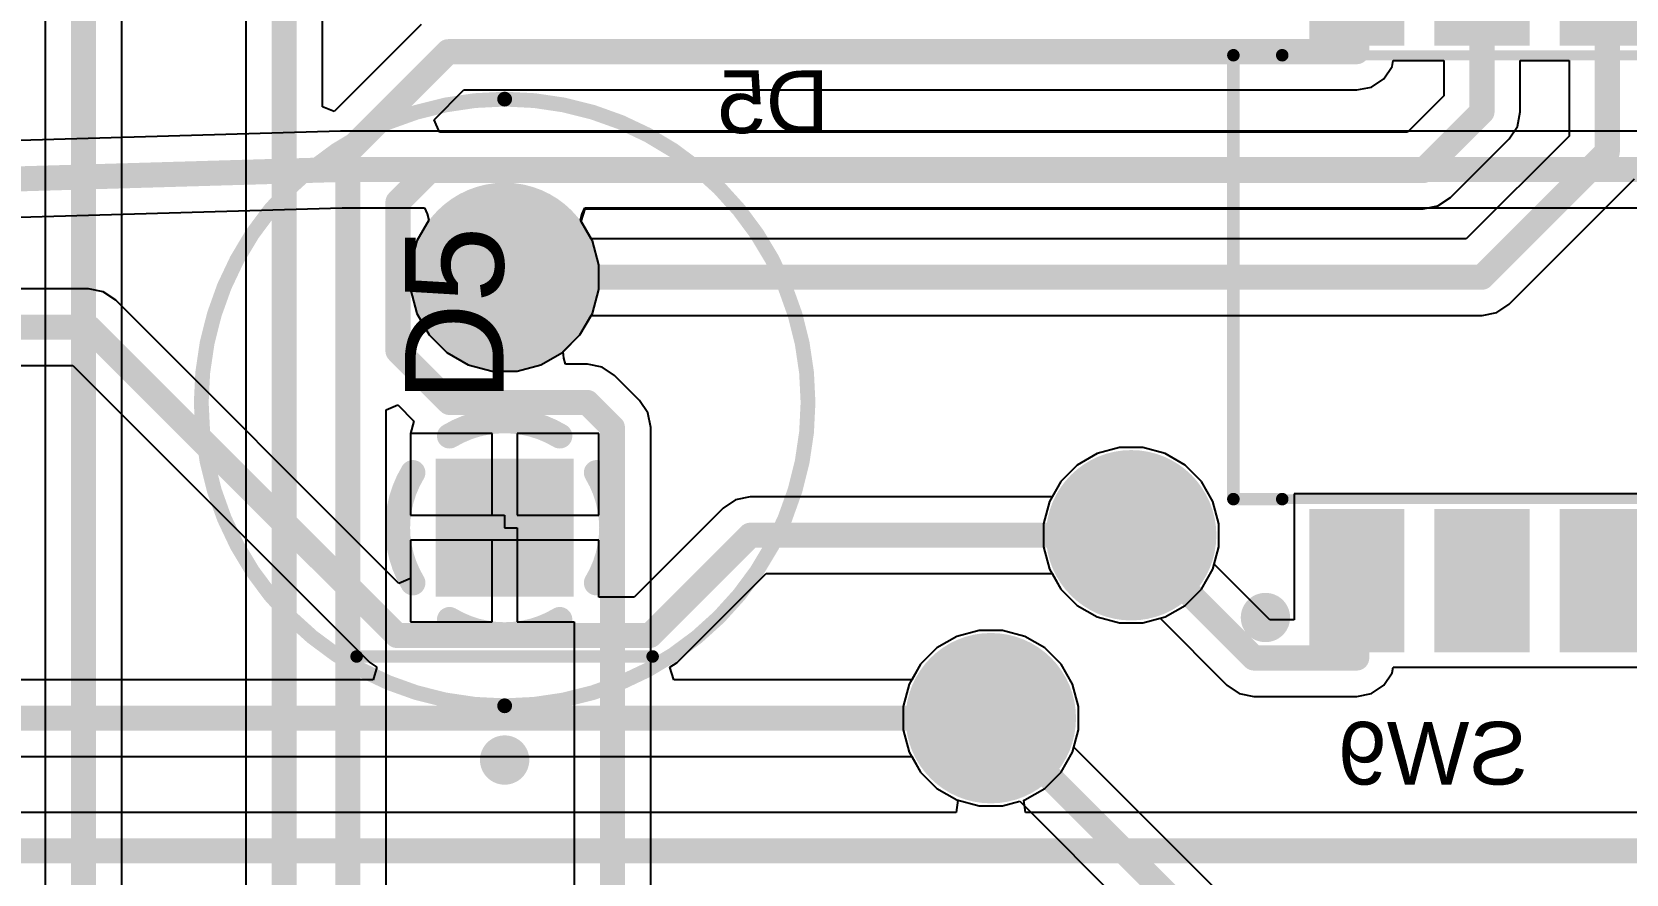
# Model space of a CAD drawing. Header units: inches. Extents: x -8.09 to -2.28, y -0.1 to 6.11.
# Drawn here: x -4.499 to -3.862, y 2.397 to 2.733 of the extents above; entities that cross this region are included whole.
import ezdxf

# ---------------------------------------------------------------- set-up
doc = ezdxf.new("R2010")
doc.units = ezdxf.units.IN
doc.header["$MEASUREMENT"] = 0
for name, color, linetype in [('BottomLayer', 5, 'Continuous'), ('BottomSolder', 6, 'Continuous'), ('InternalPlane1', 76, 'Continuous'), ('InternalPlane2', 16, 'Continuous'), ('Mechanical3', 76, 'Continuous'), ('Mechanical5', 56, 'Continuous'), ('MultiLayer', 9, 'Continuous'), ('PadHoleLayer', 156, 'Continuous'), ('TopLayer', 1, 'Continuous'), ('TopOverlay', 2, 'Continuous'), ('TopPaste', 8, 'Continuous'), ('TopSolder', 216, 'Continuous'), ('ViaHoleLayer', 16, 'Continuous')]:
    doc.layers.add(name, color=color, linetype=linetype)
doc.styles.add('Arial', font='', dxfattribs={"height": 0.2})
doc.styles.get('Arial').set_extended_font_data('Arial')

# ---------------------------------------------------------------- blocks, each defined once
blk = doc.blocks.new('IKH0803000_MFG_26')
at = {"layer": 'TopLayer'}
for points in [[(-0.18996, 0.14567), (-0.16004, 0.14567), (-0.16004, 0.09646), (-0.18996, 0.09646)], [(-0.13996, 0.14567), (-0.11004, 0.14567), (-0.11004, 0.09646), (-0.13996, 0.09646)], [(-0.08996, 0.14567), (-0.06004, 0.14567), (-0.06004, 0.09646), (-0.08996, 0.09646)], [(-0.03996, 0.14567), (-0.01004, 0.14567), (-0.01004, 0.09646), (-0.03996, 0.09646)], [(0.01004, 0.14567), (0.03996, 0.14567), (0.03996, 0.09646), (0.01004, 0.09646)], [(0.06004, 0.14567), (0.08996, 0.14567), (0.08996, 0.09646), (0.06004, 0.09646)], [(0.11004, 0.14567), (0.13996, 0.14567), (0.13996, 0.09646), (0.11004, 0.09646)], [(0.16004, 0.14567), (0.18996, 0.14567), (0.18996, 0.09646), (0.16004, 0.09646)], [(-0.18996, -0.09646), (-0.16004, -0.09646), (-0.16004, -0.14567), (-0.18996, -0.14567)], [(-0.13996, -0.09646), (-0.11004, -0.09646), (-0.11004, -0.14567), (-0.13996, -0.14567)], [(-0.08996, -0.09646), (-0.06004, -0.09646), (-0.06004, -0.14567), (-0.08996, -0.14567)], [(-0.03996, -0.09646), (-0.01004, -0.09646), (-0.01004, -0.14567), (-0.03996, -0.14567)], [(0.01004, -0.09646), (0.03996, -0.09646), (0.03996, -0.14567), (0.01004, -0.14567)], [(0.06004, -0.09646), (0.08996, -0.09646), (0.08996, -0.14567), (0.06004, -0.14567)], [(0.11004, -0.09646), (0.13996, -0.09646), (0.13996, -0.14567), (0.11004, -0.14567)], [(0.16004, -0.09646), (0.18996, -0.09646), (0.18996, -0.14567), (0.16004, -0.14567)]]:
    blk.add_hatch(color=1, dxfattribs=at).paths.add_polyline_path(points)
at = {"layer": 'TopPaste'}
for points in [[(-0.18996, 0.14567), (-0.16004, 0.14567), (-0.16004, 0.09646), (-0.18996, 0.09646)], [(-0.13996, 0.14567), (-0.11004, 0.14567), (-0.11004, 0.09646), (-0.13996, 0.09646)], [(-0.08996, 0.14567), (-0.06004, 0.14567), (-0.06004, 0.09646), (-0.08996, 0.09646)], [(-0.03996, 0.14567), (-0.01004, 0.14567), (-0.01004, 0.09646), (-0.03996, 0.09646)], [(0.01004, 0.14567), (0.03996, 0.14567), (0.03996, 0.09646), (0.01004, 0.09646)], [(0.06004, 0.14567), (0.08996, 0.14567), (0.08996, 0.09646), (0.06004, 0.09646)], [(0.11004, 0.14567), (0.13996, 0.14567), (0.13996, 0.09646), (0.11004, 0.09646)], [(0.16004, 0.14567), (0.18996, 0.14567), (0.18996, 0.09646), (0.16004, 0.09646)], [(-0.18996, -0.09646), (-0.16004, -0.09646), (-0.16004, -0.14567), (-0.18996, -0.14567)], [(-0.13996, -0.09646), (-0.11004, -0.09646), (-0.11004, -0.14567), (-0.13996, -0.14567)], [(-0.08996, -0.09646), (-0.06004, -0.09646), (-0.06004, -0.14567), (-0.08996, -0.14567)], [(-0.03996, -0.09646), (-0.01004, -0.09646), (-0.01004, -0.14567), (-0.03996, -0.14567)], [(0.01004, -0.09646), (0.03996, -0.09646), (0.03996, -0.14567), (0.01004, -0.14567)], [(0.06004, -0.09646), (0.08996, -0.09646), (0.08996, -0.14567), (0.06004, -0.14567)], [(0.11004, -0.09646), (0.13996, -0.09646), (0.13996, -0.14567), (0.11004, -0.14567)], [(0.16004, -0.09646), (0.18996, -0.09646), (0.18996, -0.14567), (0.16004, -0.14567)]]:
    blk.add_hatch(color=8, dxfattribs=at).paths.add_polyline_path(points)
at = {"layer": 'TopSolder'}
for points in [[(-0.19396, 0.14967), (-0.15604, 0.14967), (-0.15604, 0.09246), (-0.19396, 0.09246)], [(-0.14396, 0.14967), (-0.10604, 0.14967), (-0.10604, 0.09246), (-0.14396, 0.09246)], [(-0.09396, 0.14967), (-0.05604, 0.14967), (-0.05604, 0.09246), (-0.09396, 0.09246)], [(-0.04396, 0.14967), (-0.00604, 0.14967), (-0.00604, 0.09246), (-0.04396, 0.09246)], [(0.00604, 0.14967), (0.04396, 0.14967), (0.04396, 0.09246), (0.00604, 0.09246)], [(0.05604, 0.14967), (0.09396, 0.14967), (0.09396, 0.09246), (0.05604, 0.09246)], [(0.10604, 0.14967), (0.14396, 0.14967), (0.14396, 0.09246), (0.10604, 0.09246)], [(0.15604, 0.14967), (0.19396, 0.14967), (0.19396, 0.09246), (0.15604, 0.09246)], [(-0.19396, -0.09246), (-0.15604, -0.09246), (-0.15604, -0.14967), (-0.19396, -0.14967)], [(-0.14396, -0.09246), (-0.10604, -0.09246), (-0.10604, -0.14967), (-0.14396, -0.14967)], [(-0.09396, -0.09246), (-0.05604, -0.09246), (-0.05604, -0.14967), (-0.09396, -0.14967)], [(-0.04396, -0.09246), (-0.00604, -0.09246), (-0.00604, -0.14967), (-0.04396, -0.14967)], [(0.00604, -0.09246), (0.04396, -0.09246), (0.04396, -0.14967), (0.00604, -0.14967)], [(0.05604, -0.09246), (0.09396, -0.09246), (0.09396, -0.14967), (0.05604, -0.14967)], [(0.10604, -0.09246), (0.14396, -0.09246), (0.14396, -0.14967), (0.10604, -0.14967)], [(0.15604, -0.09246), (0.19396, -0.09246), (0.19396, -0.14967), (0.15604, -0.14967)]]:
    blk.add_hatch(color=216, dxfattribs=at).paths.add_polyline_path(points)
at = {"layer": 'Mechanical5'}
for points in [[(-0.22421, -0.08858, 0.00394, 0.00394, 0), (-0.22421, 0.08858, 0.00394, 0.00394, 0)], [(-0.22421, 0.08858, 0.00394, 0.00394, 0), (0.22421, 0.08858, 0.00394, 0.00394, 0)], [(0.22421, -0.08858, 0.00394, 0.00394, 0), (0.22421, 0.08858, 0.00394, 0.00394, 0)], [(-0.22421, -0.08858, 0.00394, 0.00394, 0), (0.22421, -0.08858, 0.00394, 0.00394, 0)]]:
    blk.add_lwpolyline(points, format="xyseb", dxfattribs=at)
for points in [[(-0.2252, 0.08858, 0.00197, 0.00197, 1), (-0.22323, 0.08858, 0.00197, 0.00197, 1)], [(-0.2252, 0.08858, 0.00197, 0.00197, 1), (-0.22323, 0.08858, 0.00197, 0.00197, 1)], [(0.22323, 0.08858, 0.00197, 0.00197, 1), (0.2252, 0.08858, 0.00197, 0.00197, 1)], [(0.22323, 0.08858, 0.00197, 0.00197, 1), (0.2252, 0.08858, 0.00197, 0.00197, 1)], [(-0.2252, -0.08858, 0.00197, 0.00197, 1), (-0.22323, -0.08858, 0.00197, 0.00197, 1)], [(-0.2252, -0.08858, 0.00197, 0.00197, 1), (-0.22323, -0.08858, 0.00197, 0.00197, 1)], [(0.22323, -0.08858, 0.00197, 0.00197, 1), (0.2252, -0.08858, 0.00197, 0.00197, 1)], [(0.22323, -0.08858, 0.00197, 0.00197, 1), (0.2252, -0.08858, 0.00197, 0.00197, 1)]]:
    blk.add_lwpolyline(points, format="xyseb", close=True, dxfattribs=at)
at = {"layer": 'TopOverlay'}
for points in [[(-0.22421, -0.08858, 0.005, 0.005, 0), (-0.22421, 0.08858, 0.005, 0.005, 0)], [(-0.22421, 0.08858, 0.005, 0.005, 0), (-0.20472, 0.08858, 0.005, 0.005, 0)], [(0.20472, 0.08858, 0.005, 0.005, 0), (0.22421, 0.08858, 0.005, 0.005, 0)], [(0.22421, -0.08858, 0.005, 0.005, 0), (0.22421, 0.08858, 0.005, 0.005, 0)], [(-0.22421, -0.08858, 0.005, 0.005, 0), (-0.20472, -0.08858, 0.005, 0.005, 0)], [(0.20472, -0.08858, 0.005, 0.005, 0), (0.22421, -0.08858, 0.005, 0.005, 0)]]:
    blk.add_lwpolyline(points, format="xyseb", dxfattribs=at)
for points in [[(-0.22546, 0.08858, 0.0025, 0.0025, 1), (-0.22296, 0.08858, 0.0025, 0.0025, 1)], [(-0.22546, 0.08858, 0.0025, 0.0025, 1), (-0.22296, 0.08858, 0.0025, 0.0025, 1)], [(-0.20597, 0.08858, 0.0025, 0.0025, 1), (-0.20347, 0.08858, 0.0025, 0.0025, 1)], [(0.20347, 0.08858, 0.0025, 0.0025, 1), (0.20597, 0.08858, 0.0025, 0.0025, 1)], [(0.22296, 0.08858, 0.0025, 0.0025, 1), (0.22546, 0.08858, 0.0025, 0.0025, 1)], [(0.22296, 0.08858, 0.0025, 0.0025, 1), (0.22546, 0.08858, 0.0025, 0.0025, 1)], [(-0.22546, -0.08858, 0.0025, 0.0025, 1), (-0.22296, -0.08858, 0.0025, 0.0025, 1)], [(-0.22546, -0.08858, 0.0025, 0.0025, 1), (-0.22296, -0.08858, 0.0025, 0.0025, 1)], [(-0.20597, -0.08858, 0.0025, 0.0025, 1), (-0.20347, -0.08858, 0.0025, 0.0025, 1)], [(0.20347, -0.08858, 0.0025, 0.0025, 1), (0.20597, -0.08858, 0.0025, 0.0025, 1)], [(0.22296, -0.08858, 0.0025, 0.0025, 1), (0.22546, -0.08858, 0.0025, 0.0025, 1)], [(0.22296, -0.08858, 0.0025, 0.0025, 1), (0.22546, -0.08858, 0.0025, 0.0025, 1)], [(-0.2065, -0.13583, 0.00984, 0.00984, 1), (-0.21634, -0.13583, 0.00984, 0.00984, 1)], [(-0.2188, -0.13583, 0.00492, 0.00492, 1), (-0.21388, -0.13583, 0.00492, 0.00492, 1)], [(-0.20896, -0.13583, 0.00492, 0.00492, 1), (-0.20404, -0.13583, 0.00492, 0.00492, 1)]]:
    blk.add_lwpolyline(points, format="xyseb", close=True, dxfattribs=at)
at = {"layer": 'Mechanical3', "style": 'Arial'}
blk.add_text('SW9', height=0.03937, dxfattribs=at).set_placement((0, -0.00697))
blk = doc.blocks.new('FP_XLUR12D_MFG_129')
at = {"layer": 'BottomLayer'}
blk.add_hatch(color=5, dxfattribs=at).paths.add_polyline_path([(-0.07756, 0.02756), (-0.02244, 0.02756), (-0.02244, -0.02756), (-0.07756, -0.02756)])
h = blk.add_hatch(color=5, dxfattribs=at)
edge = h.paths.add_edge_path()
edge.add_arc((0.05, 0), 0.02756, 0, 360)
at = {"layer": 'BottomSolder'}
blk.add_hatch(color=6, dxfattribs=at).paths.add_polyline_path([(-0.07756, 0.02756), (-0.02244, 0.02756), (-0.02244, -0.02756), (-0.07756, -0.02756)])
h = blk.add_hatch(color=6, dxfattribs=at)
edge = h.paths.add_edge_path()
edge.add_arc((0.05, 0), 0.02756, 0, 360)
at = {"layer": 'InternalPlane1'}
h = blk.add_hatch(color=76, dxfattribs=at)
edge = h.paths.add_edge_path()
edge.add_arc((0.05, 0), 0.03772, 0, 360)
at = {"layer": 'InternalPlane2'}
h = blk.add_hatch(color=16, dxfattribs=at)
edge = h.paths.add_edge_path()
edge.add_arc((0.05, 0), 0.03772, 0, 360)
at = {"layer": 'MultiLayer'}
blk.add_hatch(color=9, dxfattribs=at).paths.add_polyline_path([(-0.07756, 0.02756), (-0.02244, 0.02756), (-0.02244, -0.02756), (-0.07756, -0.02756)])
h = blk.add_hatch(color=9, dxfattribs=at)
edge = h.paths.add_edge_path()
edge.add_arc((0.05, 0), 0.02756, 0, 360)
at = {"layer": 'PadHoleLayer'}
h = blk.add_hatch(color=156, dxfattribs=at)
edge = h.paths.add_edge_path()
edge.add_arc((-0.05, 0), 0.01772, 0, 360)
h = blk.add_hatch(color=156, dxfattribs=at)
edge = h.paths.add_edge_path()
edge.add_arc((0.05, 0), 0.01772, 0, 360)
at = {"layer": 'TopLayer'}
blk.add_hatch(color=1, dxfattribs=at).paths.add_polyline_path([(-0.07756, 0.02756), (-0.02244, 0.02756), (-0.02244, -0.02756), (-0.07756, -0.02756)])
h = blk.add_hatch(color=1, dxfattribs=at)
edge = h.paths.add_edge_path()
edge.add_arc((0.05, 0), 0.02756, 0, 360)
at = {"layer": 'TopSolder'}
blk.add_hatch(color=216, dxfattribs=at).paths.add_polyline_path([(-0.07756, 0.02756), (-0.02244, 0.02756), (-0.02244, -0.02756), (-0.07756, -0.02756)])
h = blk.add_hatch(color=216, dxfattribs=at)
edge = h.paths.add_edge_path()
edge.add_arc((0.05, 0), 0.02756, 0, 360)
at = {"layer": 'InternalPlane1'}
for points in [[(-0.072, 0.03662, 0.01, 0.01, -0.277325), (-0.028, 0.03662, 0.01, 0.01, 0)], [(-0.08662, -0.022, 0.01, 0.01, -0.277325), (-0.08662, 0.022, 0.01, 0.01, 0)], [(-0.01338, 0.022, 0.01, 0.01, -0.277325), (-0.01338, -0.022, 0.01, 0.01, 0)], [(-0.028, -0.03662, 0.01, 0.01, -0.277325), (-0.072, -0.03662, 0.01, 0.01, 0)]]:
    blk.add_lwpolyline(points, format="xyseb", dxfattribs=at)
for points in [[(-0.0745, 0.03662, 0.005, 0.005, 1), (-0.0695, 0.03662, 0.005, 0.005, 1)], [(-0.0305, 0.03662, 0.005, 0.005, 1), (-0.0255, 0.03662, 0.005, 0.005, 1)], [(-0.08912, 0.022, 0.005, 0.005, 1), (-0.08412, 0.022, 0.005, 0.005, 1)], [(-0.01588, 0.022, 0.005, 0.005, 1), (-0.01088, 0.022, 0.005, 0.005, 1)], [(-0.08912, -0.022, 0.005, 0.005, 1), (-0.08412, -0.022, 0.005, 0.005, 1)], [(-0.01588, -0.022, 0.005, 0.005, 1), (-0.01088, -0.022, 0.005, 0.005, 1)], [(-0.0745, -0.03662, 0.005, 0.005, 1), (-0.0695, -0.03662, 0.005, 0.005, 1)], [(-0.0305, -0.03662, 0.005, 0.005, 1), (-0.0255, -0.03662, 0.005, 0.005, 1)]]:
    blk.add_lwpolyline(points, format="xyseb", close=True, dxfattribs=at)
at = {"layer": 'InternalPlane2'}
for points in [[(-0.072, 0.03662, 0.01, 0.01, -0.277325), (-0.028, 0.03662, 0.01, 0.01, 0)], [(-0.08662, -0.022, 0.01, 0.01, -0.277325), (-0.08662, 0.022, 0.01, 0.01, 0)], [(-0.01338, 0.022, 0.01, 0.01, -0.277325), (-0.01338, -0.022, 0.01, 0.01, 0)], [(-0.028, -0.03662, 0.01, 0.01, -0.277325), (-0.072, -0.03662, 0.01, 0.01, 0)]]:
    blk.add_lwpolyline(points, format="xyseb", dxfattribs=at)
for points in [[(-0.0745, 0.03662, 0.005, 0.005, 1), (-0.0695, 0.03662, 0.005, 0.005, 1)], [(-0.0305, 0.03662, 0.005, 0.005, 1), (-0.0255, 0.03662, 0.005, 0.005, 1)], [(-0.08912, 0.022, 0.005, 0.005, 1), (-0.08412, 0.022, 0.005, 0.005, 1)], [(-0.01588, 0.022, 0.005, 0.005, 1), (-0.01088, 0.022, 0.005, 0.005, 1)], [(-0.08912, -0.022, 0.005, 0.005, 1), (-0.08412, -0.022, 0.005, 0.005, 1)], [(-0.01588, -0.022, 0.005, 0.005, 1), (-0.01088, -0.022, 0.005, 0.005, 1)], [(-0.0745, -0.03662, 0.005, 0.005, 1), (-0.0695, -0.03662, 0.005, 0.005, 1)], [(-0.0305, -0.03662, 0.005, 0.005, 1), (-0.0255, -0.03662, 0.005, 0.005, 1)]]:
    blk.add_lwpolyline(points, format="xyseb", close=True, dxfattribs=at)
at = {"layer": 'Mechanical5'}
for points in [[(0.12106, 0, 0.00591, 0.00591, 1), (-0.12106, 0, 0.00591, 0.00591, 1)], [(-0.12254, 0, 0.00295, 0.00295, 1), (-0.11959, 0, 0.00295, 0.00295, 1)], [(0.11959, 0, 0.00295, 0.00295, 1), (0.12254, 0, 0.00295, 0.00295, 1)]]:
    blk.add_lwpolyline(points, format="xyseb", close=True, dxfattribs=at)
at = {"layer": 'TopOverlay'}
for points in [[(0.12106, 0, 0.00591, 0.00591, 1), (-0.12106, 0, 0.00591, 0.00591, 1)], [(-0.10263, 0.05906, 0.0025, 0.0025, 1), (-0.10013, 0.05906, 0.0025, 0.0025, 1)], [(-0.1378, 0, 0.00984, 0.00984, 1), (-0.14764, 0, 0.00984, 0.00984, 1)], [(-0.1501, 0, 0.00492, 0.00492, 1), (-0.14518, 0, 0.00492, 0.00492, 1)], [(-0.14026, 0, 0.00492, 0.00492, 1), (-0.13533, 0, 0.00492, 0.00492, 1)], [(-0.12254, 0, 0.00295, 0.00295, 1), (-0.11959, 0, 0.00295, 0.00295, 1)], [(0.11959, 0, 0.00295, 0.00295, 1), (0.12254, 0, 0.00295, 0.00295, 1)], [(-0.10263, -0.05906, 0.0025, 0.0025, 1), (-0.10013, -0.05906, 0.0025, 0.0025, 1)]]:
    blk.add_lwpolyline(points, format="xyseb", close=True, dxfattribs=at)
blk.add_lwpolyline([(-0.10138, 0.05906, 0.005, 0.005, 0), (-0.10138, -0.05906, 0.005, 0.005, 0)], format="xyseb", dxfattribs=at)
at = {"layer": 'Mechanical5', "style": 'Arial'}
blk.add_text('D5', height=0.03937, dxfattribs=at).set_placement((0, 0.00044))

msp = doc.modelspace()

# ---------------------------------------------------------------- hatches: boundary and pattern name
at = {"layer": 'BottomLayer'}
h = msp.add_hatch(color=5, dxfattribs=at)
edge = h.paths.add_edge_path()
edge.add_arc((-4.06, 2.532), 0.025, 0, 360)
h = msp.add_hatch(color=5, dxfattribs=at)
edge = h.paths.add_edge_path()
edge.add_arc((-4.116, 2.459), 0.025, 0, 360)
at = {"layer": 'BottomSolder'}
h = msp.add_hatch(color=6, dxfattribs=at)
edge = h.paths.add_edge_path()
edge.add_arc((-4.06, 2.532), 0.029, 0, 360)
h = msp.add_hatch(color=6, dxfattribs=at)
edge = h.paths.add_edge_path()
edge.add_arc((-4.116, 2.459), 0.029, 0, 360)
at = {"layer": 'InternalPlane1'}
h = msp.add_hatch(color=76, dxfattribs=at)
edge = h.paths.add_edge_path()
edge.add_arc((-4.06, 2.532), 0.034, 0, 360)
h = msp.add_hatch(color=76, dxfattribs=at)
edge = h.paths.add_edge_path()
edge.add_arc((-4.116, 2.459), 0.034, 0, 360)
at = {"layer": 'InternalPlane2'}
h = msp.add_hatch(color=16, dxfattribs=at)
edge = h.paths.add_edge_path()
edge.add_arc((-4.06, 2.532), 0.034, 0, 360)
h = msp.add_hatch(color=16, dxfattribs=at)
edge = h.paths.add_edge_path()
edge.add_arc((-4.116, 2.459), 0.034, 0, 360)
at = {"layer": 'TopLayer'}
h = msp.add_hatch(color=1, dxfattribs=at)
edge = h.paths.add_edge_path()
edge.add_arc((-4.06, 2.532), 0.025, 0, 360)
h = msp.add_hatch(color=1, dxfattribs=at)
edge = h.paths.add_edge_path()
edge.add_arc((-4.116, 2.459), 0.025, 0, 360)
at = {"layer": 'TopSolder'}
h = msp.add_hatch(color=216, dxfattribs=at)
edge = h.paths.add_edge_path()
edge.add_arc((-4.06, 2.532), 0.029, 0, 360)
h = msp.add_hatch(color=216, dxfattribs=at)
edge = h.paths.add_edge_path()
edge.add_arc((-4.116, 2.459), 0.029, 0, 360)
at = {"layer": 'ViaHoleLayer'}
h = msp.add_hatch(color=16, dxfattribs=at)
edge = h.paths.add_edge_path()
edge.add_arc((-4.06, 2.532), 0.014, 0, 360)
h = msp.add_hatch(color=16, dxfattribs=at)
edge = h.paths.add_edge_path()
edge.add_arc((-4.116, 2.459), 0.014, 0, 360)

# ---------------------------------------------------------------- linework, layer by layer
at = {"layer": 'BottomLayer'}
for p, q in [((-4.37545, 2.69329), (-4.65966, 2.68498)), ((-4.37522, 2.69325), (-4.37545, 2.69329)), ((-4.375, 2.69329), (-4.37522, 2.69325)), ((-3.38514, 2.69329), (-4.375, 2.69329)), ((-4.75736, 2.65152), (-4.37478, 2.66271)), ((-4.37478, 2.66271), (-4.34194, 2.66271)), ((-4.34194, 2.66271), (-4.34096, 2.66032)), ((-4.34096, 2.66032), (-4.34026, 2.65771)), ((-4.27974, 2.65771), (-4.27904, 2.66032)), ((-4.27904, 2.66032), (-4.27806, 2.66271)), ((-4.27806, 2.66271), (-3.31233, 2.66271)), ((-4.34026, 2.65771), (-4.345, 2.6495)), ((-4.275, 2.6495), (-4.27974, 2.65771)), ((-4.345, 2.6495), (-4.34756, 2.63994)), ((-4.27244, 2.63994), (-4.275, 2.6495)), ((-4.34756, 2.63994), (-4.34756, 2.63006)), ((-4.27244, 2.63006), (-4.27244, 2.63994)), ((-4.476, 2.63029), (-4.75358, 2.63029)), ((-4.47015, 2.62913), (-4.476, 2.63029)), ((-4.46519, 2.62581), (-4.47015, 2.62913)), ((-4.34756, 2.63006), (-4.345, 2.6205)), ((-4.275, 2.6205), (-4.27244, 2.63006)), ((-4.35218, 2.51281), (-4.46519, 2.62581)), ((-4.345, 2.6205), (-4.34005, 2.61194)), ((-4.27995, 2.61194), (-4.275, 2.6205)), ((-4.34005, 2.61194), (-4.33306, 2.60495)), ((-4.28694, 2.60495), (-4.27995, 2.61194)), ((-4.33306, 2.60495), (-4.3245, 2.6)), ((-4.2955, 2.6), (-4.28694, 2.60495)), ((-4.846, 2.59971), (-4.48233, 2.59971)), ((-4.48233, 2.59971), (-4.36381, 2.48119)), ((-4.3245, 2.6), (-4.31494, 2.59744)), ((-4.31494, 2.59744), (-4.30506, 2.59744)), ((-4.30506, 2.59744), (-4.2955, 2.6)), ((-4.315, 2.57256), (-4.34756, 2.57256)), ((-4.34756, 2.57256), (-4.34756, 2.54)), ((-4.315, 2.54), (-4.315, 2.57256)), ((-4.27244, 2.57256), (-4.305, 2.57256)), ((-4.305, 2.57256), (-4.305, 2.54)), ((-4.27244, 2.54), (-4.27244, 2.57256)), ((-4.07351, 2.56461), (-4.08149, 2.56001)), ((-4.06461, 2.567), (-4.07351, 2.56461)), ((-4.05539, 2.567), (-4.06461, 2.567)), ((-4.04649, 2.56461), (-4.05539, 2.567)), ((-4.03851, 2.56001), (-4.04649, 2.56461)), ((-4.08149, 2.56001), (-4.08801, 2.55349)), ((-4.03199, 2.55349), (-4.03851, 2.56001)), ((-4.08801, 2.55349), (-4.09158, 2.54729)), ((-4.02739, 2.54551), (-4.03199, 2.55349)), ((-4.21785, 2.54613), (-4.22281, 2.54281)), ((-4.212, 2.54729), (-4.21785, 2.54613)), ((-4.09158, 2.54729), (-4.212, 2.54729)), ((-4.025, 2.53661), (-4.02739, 2.54551)), ((-4.34756, 2.54), (-4.315, 2.54)), ((-4.305, 2.54), (-4.27244, 2.54)), ((-4.22281, 2.54281), (-4.25833, 2.50729)), ((-4.025, 2.52739), (-4.025, 2.53661)), ((-4.31, 2.53), (-4.34756, 2.53)), ((-4.34756, 2.53), (-4.34756, 2.51472)), ((-4.27244, 2.53), (-4.31, 2.53)), ((-4.27244, 2.50729), (-4.27244, 2.53)), ((-4.02739, 2.51849), (-4.025, 2.52739)), ((-4.34756, 2.51472), (-4.35218, 2.51281)), ((-4.24119, 2.48119), (-4.20566, 2.51671)), ((-4.20566, 2.51671), (-4.09158, 2.51671)), ((-4.09158, 2.51671), (-4.08801, 2.51051)), ((-4.03199, 2.51051), (-4.02739, 2.51849)), ((-4.25833, 2.50729), (-4.27244, 2.50729)), ((-4.08801, 2.51051), (-4.08149, 2.50399)), ((-4.03851, 2.50399), (-4.03199, 2.51051)), ((-4.08149, 2.50399), (-4.07351, 2.49939)), ((-4.04649, 2.49939), (-4.03851, 2.50399)), ((-4.12061, 2.494), (-4.12951, 2.49161)), ((-4.11139, 2.494), (-4.12061, 2.494)), ((-4.10249, 2.49161), (-4.11139, 2.494)), ((-4.07351, 2.49939), (-4.06461, 2.497)), ((-4.06461, 2.497), (-4.05539, 2.497)), ((-4.05539, 2.497), (-4.04649, 2.49939)), ((-4.12951, 2.49161), (-4.13749, 2.48701)), ((-4.09451, 2.48701), (-4.10249, 2.49161)), ((-4.36381, 2.48119), (-4.36098, 2.47929)), ((-4.24402, 2.47929), (-4.24119, 2.48119)), ((-4.13749, 2.48701), (-4.14401, 2.48049)), ((-4.08799, 2.48049), (-4.09451, 2.48701)), ((-4.36098, 2.47929), (-4.3625, 2.47429)), ((-4.2425, 2.47429), (-4.24402, 2.47929)), ((-4.14401, 2.48049), (-4.14758, 2.47429)), ((-4.08339, 2.47251), (-4.08799, 2.48049)), ((-4.3625, 2.47429), (-4.56467, 2.47429)), ((-4.14758, 2.47429), (-4.2425, 2.47429)), ((-4.081, 2.46361), (-4.08339, 2.47251)), ((-4.081, 2.45439), (-4.081, 2.46361)), ((-4.08339, 2.44549), (-4.081, 2.45439)), ((-4.571, 2.44371), (-4.14758, 2.44371)), ((-4.14758, 2.44371), (-4.14401, 2.43751)), ((-4.08799, 2.43751), (-4.08339, 2.44549)), ((-4.14401, 2.43751), (-4.13749, 2.43099)), ((-4.09451, 2.43099), (-4.08799, 2.43751)), ((-4.13749, 2.43099), (-4.12951, 2.42639)), ((-4.10249, 2.42639), (-4.09451, 2.43099)), ((-4.12917, 2.42629), (-4.12983, 2.42129)), ((-4.12951, 2.42639), (-4.12917, 2.42629)), ((-4.10283, 2.42629), (-4.10249, 2.42639)), ((-4.10217, 2.42129), (-4.10283, 2.42629)), ((-4.12983, 2.42129), (-4.75994, 2.42129)), ((-3.69033, 2.42129), (-4.10217, 2.42129))]:
    msp.add_line(p, q, dxfattribs=at)
for points in [[(-4.79, 2.66587, 0.01, 0.01, 0), (-4.375, 2.678, 0.01, 0.01, 0)], [(-4.375, 2.678, 0.01, 0.01, 0), (-3.306, 2.678, 0.01, 0.01, 0)], [(-4.846, 2.615, 0.01, 0.01, 0), (-4.476, 2.615, 0.01, 0.01, 0)], [(-4.476, 2.615, 0.01, 0.01, 0), (-4.353, 2.492, 0.01, 0.01, 0)], [(-4.252, 2.492, 0.01, 0.01, 0), (-4.212, 2.532, 0.01, 0.01, 0)], [(-4.212, 2.532, 0.01, 0.01, 0), (-4.06, 2.532, 0.01, 0.01, 0)], [(-4.353, 2.492, 0.01, 0.01, 0), (-4.252, 2.492, 0.01, 0.01, 0)], [(-4.571, 2.459, 0.01, 0.01, 0), (-4.116, 2.459, 0.01, 0.01, 0)], [(-4.828, 2.406, 0.01, 0.01, 0), (-3.684, 2.406, 0.01, 0.01, 0)]]:
    msp.add_lwpolyline(points, format="xyseb", dxfattribs=at)
for points in [[(-4.3775, 2.678, 0.005, 0.005, 1), (-4.3725, 2.678, 0.005, 0.005, 1)], [(-4.3775, 2.678, 0.005, 0.005, 1), (-4.3725, 2.678, 0.005, 0.005, 1)], [(-4.4785, 2.615, 0.005, 0.005, 1), (-4.4735, 2.615, 0.005, 0.005, 1)], [(-4.4785, 2.615, 0.005, 0.005, 1), (-4.4735, 2.615, 0.005, 0.005, 1)], [(-4.2145, 2.532, 0.005, 0.005, 1), (-4.2095, 2.532, 0.005, 0.005, 1)], [(-4.2145, 2.532, 0.005, 0.005, 1), (-4.2095, 2.532, 0.005, 0.005, 1)], [(-4.0625, 2.532, 0.005, 0.005, 1), (-4.0575, 2.532, 0.005, 0.005, 1)], [(-4.3555, 2.492, 0.005, 0.005, 1), (-4.3505, 2.492, 0.005, 0.005, 1)], [(-4.3555, 2.492, 0.005, 0.005, 1), (-4.3505, 2.492, 0.005, 0.005, 1)], [(-4.2545, 2.492, 0.005, 0.005, 1), (-4.2495, 2.492, 0.005, 0.005, 1)], [(-4.2545, 2.492, 0.005, 0.005, 1), (-4.2495, 2.492, 0.005, 0.005, 1)], [(-4.1185, 2.459, 0.005, 0.005, 1), (-4.1135, 2.459, 0.005, 0.005, 1)]]:
    msp.add_lwpolyline(points, format="xyseb", close=True, dxfattribs=at)
at = {"layer": 'TopLayer'}
for p, q in [((-4.38271, 2.70302), (-4.38271, 2.988)), ((-4.46271, 1.69118), (-4.46271, 2.98)), ((-4.41329, 2.98167), (-4.41329, 2.005)), ((-4.49329, 2.97367), (-4.49329, 2.03989)), ((-4.34337, 2.73581), (-4.37809, 2.7011)), ((-3.95919, 2.71419), (-3.95587, 2.71915)), ((-3.95587, 2.71915), (-3.95541, 2.72146)), ((-3.95541, 2.72146), (-3.94504, 2.72146)), ((-3.94504, 2.72146), (-3.94504, 2.72146)), ((-3.94504, 2.72146), (-3.94496, 2.72146)), ((-3.94496, 2.72146), (-3.94496, 2.72146)), ((-3.94496, 2.72146), (-3.93529, 2.72146)), ((-3.93529, 2.72146), (-3.93529, 2.70733)), ((-3.90471, 2.701), (-3.90471, 2.72146)), ((-3.90471, 2.72146), (-3.89504, 2.72146)), ((-3.89504, 2.72146), (-3.89504, 2.72146)), ((-3.89504, 2.72146), (-3.89496, 2.72146)), ((-3.89496, 2.72146), (-3.89496, 2.72146)), ((-3.89496, 2.72146), (-3.88529, 2.72146)), ((-3.88529, 2.72146), (-3.88529, 2.69133)), ((-3.97, 2.70971), (-3.96415, 2.71087)), ((-3.96415, 2.71087), (-3.95919, 2.71419)), ((-4.33808, 2.69785), (-4.32622, 2.70971)), ((-4.32622, 2.70971), (-3.97, 2.70971)), ((-3.93529, 2.70733), (-3.94977, 2.69285)), ((-4.37809, 2.7011), (-4.38271, 2.70302)), ((-4.33601, 2.69285), (-4.33808, 2.69785)), ((-3.90587, 2.69515), (-3.90471, 2.701)), ((-3.94977, 2.69285), (-4.33601, 2.69285)), ((-3.88529, 2.69133), (-3.92633, 2.65029)), ((-3.90919, 2.69019), (-3.90587, 2.69515)), ((-3.93263, 2.66675), (-3.90919, 2.69019)), ((-3.90919, 2.62419), (-3.85919, 2.67419)), ((-3.93759, 2.66343), (-3.93263, 2.66675)), ((-4.27949, 2.65727), (-4.27784, 2.66227)), ((-4.27784, 2.66227), (-3.94344, 2.66227)), ((-3.94344, 2.66227), (-3.93759, 2.66343)), ((-4.27546, 2.65029), (-4.27949, 2.65727)), ((-3.92633, 2.65029), (-4.27546, 2.65029)), ((-3.91415, 2.62087), (-3.90919, 2.62419)), ((-4.27995, 2.61194), (-4.27546, 2.61971)), ((-4.27546, 2.61971), (-3.92, 2.61971)), ((-3.92, 2.61971), (-3.91415, 2.62087)), ((-4.28659, 2.60529), (-4.27995, 2.61194)), ((-4.28633, 2.60268), (-4.28659, 2.60529)), ((-4.28569, 2.60029), (-4.28633, 2.60268)), ((-4.277, 2.60029), (-4.28569, 2.60029)), ((-4.27115, 2.59913), (-4.277, 2.60029)), ((-4.26619, 2.59581), (-4.27115, 2.59913)), ((-4.25619, 2.58581), (-4.26619, 2.59581)), ((-4.35727, 2.5821), (-4.35265, 2.58402)), ((-4.35265, 2.58402), (-4.34619, 2.57756)), ((-4.25287, 2.58085), (-4.25619, 2.58581)), ((-4.35727, 2.04889), (-4.35727, 2.5821)), ((-4.34619, 2.57756), (-4.34756, 2.57256)), ((-4.25171, 2.575), (-4.25287, 2.58085)), ((-4.34756, 2.57256), (-4.34756, 2.57256)), ((-4.34756, 2.57256), (-4.34756, 2.54)), ((-4.25171, 2.353), (-4.25171, 2.575)), ((-4.07351, 2.56461), (-4.08149, 2.56001)), ((-4.06461, 2.567), (-4.07351, 2.56461)), ((-4.05539, 2.567), (-4.06461, 2.567)), ((-4.04649, 2.56461), (-4.05539, 2.567)), ((-4.03851, 2.56001), (-4.04649, 2.56461)), ((-4.08149, 2.56001), (-4.08801, 2.55349)), ((-4.03199, 2.55349), (-4.03851, 2.56001)), ((-4.08801, 2.55349), (-4.09261, 2.54551)), ((-4.02739, 2.54551), (-4.03199, 2.55349)), ((-4.09261, 2.54551), (-4.095, 2.53661)), ((-4.025, 2.53661), (-4.02739, 2.54551)), ((-3.94996, 2.54854), (-3.99496, 2.54854)), ((-3.99496, 2.54854), (-3.99496, 2.49829)), ((-3.94496, 2.54854), (-3.94996, 2.54854)), ((-3.94004, 2.54854), (-3.94496, 2.54854)), ((-3.89996, 2.54854), (-3.94004, 2.54854)), ((-3.89496, 2.54854), (-3.89996, 2.54854)), ((-3.89004, 2.54854), (-3.89496, 2.54854)), ((-3.84996, 2.54854), (-3.89004, 2.54854)), ((-4.34756, 2.54), (-4.31, 2.54)), ((-4.31, 2.54), (-4.31, 2.535)), ((-4.31, 2.535), (-4.305, 2.535)), ((-4.305, 2.535), (-4.305, 2.49744)), ((-4.095, 2.53661), (-4.095, 2.52739)), ((-4.025, 2.52739), (-4.025, 2.53661)), ((-4.315, 2.53), (-4.34756, 2.53)), ((-4.34756, 2.53), (-4.34756, 2.49744)), ((-4.315, 2.49744), (-4.315, 2.53)), ((-4.095, 2.52739), (-4.09261, 2.51849)), ((-4.02685, 2.52048), (-4.025, 2.52739)), ((-4.00467, 2.49829), (-4.02685, 2.52048)), ((-4.09261, 2.51849), (-4.08801, 2.51051)), ((-4.08801, 2.51051), (-4.08149, 2.50399)), ((-4.08149, 2.50399), (-4.07351, 2.49939)), ((-4.34756, 2.49744), (-4.315, 2.49744)), ((-4.305, 2.49744), (-4.28229, 2.49744)), ((-4.28229, 2.49744), (-4.28229, 2.35933)), ((-4.12061, 2.494), (-4.12951, 2.49161)), ((-4.11139, 2.494), (-4.12061, 2.494)), ((-4.10249, 2.49161), (-4.11139, 2.494)), ((-4.07351, 2.49939), (-4.06461, 2.497)), ((-4.06461, 2.497), (-4.05539, 2.497)), ((-4.05539, 2.497), (-4.04848, 2.49885)), ((-4.04848, 2.49885), (-4.02181, 2.47219)), ((-3.99496, 2.49829), (-4.00467, 2.49829)), ((-4.12951, 2.49161), (-4.13749, 2.48701)), ((-4.09451, 2.48701), (-4.10249, 2.49161)), ((-4.13749, 2.48701), (-4.14401, 2.48049)), ((-4.08799, 2.48049), (-4.09451, 2.48701)), ((-4.14401, 2.48049), (-4.14861, 2.47251)), ((-4.08339, 2.47251), (-4.08799, 2.48049)), ((-3.95919, 2.47219), (-3.95587, 2.47715)), ((-3.95587, 2.47715), (-3.95544, 2.47933)), ((-3.95544, 2.47933), (-3.94504, 2.47933)), ((-3.94504, 2.47933), (-3.94004, 2.47933)), ((-3.94004, 2.47933), (-3.89996, 2.47933)), ((-3.89996, 2.47933), (-3.89504, 2.47933)), ((-3.89504, 2.47933), (-3.89004, 2.47933)), ((-3.89004, 2.47933), (-3.84996, 2.47933)), ((-4.14861, 2.47251), (-4.151, 2.46361)), ((-4.081, 2.46361), (-4.08339, 2.47251)), ((-4.02181, 2.47219), (-4.01685, 2.46887)), ((-4.01685, 2.46887), (-4.011, 2.46771)), ((-3.97, 2.46771), (-3.96415, 2.46887)), ((-3.96415, 2.46887), (-3.95919, 2.47219)), ((-4.151, 2.46361), (-4.151, 2.45439)), ((-4.081, 2.45439), (-4.081, 2.46361)), ((-4.011, 2.46771), (-3.97, 2.46771)), ((-4.151, 2.45439), (-4.14861, 2.44549)), ((-4.08285, 2.44748), (-4.081, 2.45439)), ((-4.14861, 2.44549), (-4.14401, 2.43751)), ((-3.84419, 2.20881), (-4.08285, 2.44748)), ((-4.14401, 2.43751), (-4.13749, 2.43099)), ((-4.13749, 2.43099), (-4.12951, 2.42639)), ((-4.12951, 2.42639), (-4.12061, 2.424)), ((-4.12061, 2.424), (-4.11139, 2.424)), ((-4.11139, 2.424), (-4.10448, 2.42585)), ((-4.10448, 2.42585), (-3.87029, 2.19167))]:
    msp.add_line(p, q, dxfattribs=at)
for points in [[(-4.398, 2.005, 0.01, 0.01, 0), (-4.398, 2.988, 0.01, 0.01, 0)], [(-4.478, 1.68484, 0.01, 0.01, 0), (-4.478, 2.98, 0.01, 0.01, 0)], [(-3.97, 2.725, 0.01, 0.01, 0), (-3.97, 2.75606, 0.01, 0.01, 0)], [(-3.92, 2.701, 0.01, 0.01, 0), (-3.92, 2.75606, 0.01, 0.01, 0)], [(-3.87, 2.685, 0.01, 0.01, 0), (-3.87, 2.75606, 0.01, 0.01, 0)], [(-4.37256, 2.685, 0.01, 0.01, 0), (-4.33256, 2.725, 0.01, 0.01, 0)], [(-4.33256, 2.725, 0.01, 0.01, 0), (-3.97, 2.725, 0.01, 0.01, 0)], [(-3.94344, 2.67756, 0.01, 0.01, 0), (-3.92, 2.701, 0.01, 0.01, 0)], [(-4.37256, 2.04256, 0.01, 0.01, 0), (-4.37256, 2.685, 0.01, 0.01, 0)], [(-3.92, 2.635, 0.01, 0.01, 0), (-3.87, 2.685, 0.01, 0.01, 0)], [(-4.35256, 2.665, 0.01, 0.01, 0), (-4.34, 2.67756, 0.01, 0.01, 0)], [(-4.34, 2.67756, 0.01, 0.01, 0), (-3.94344, 2.67756, 0.01, 0.01, 0)], [(-4.35256, 2.60556, 0.01, 0.01, 0), (-4.35256, 2.665, 0.01, 0.01, 0)], [(-4.31, 2.635, 0.01, 0.01, 0), (-3.92, 2.635, 0.01, 0.01, 0)], [(-4.35256, 2.60556, 0.01, 0.01, 0), (-4.332, 2.585, 0.01, 0.01, 0)], [(-4.332, 2.585, 0.01, 0.01, 0), (-4.277, 2.585, 0.01, 0.01, 0)], [(-4.277, 2.585, 0.01, 0.01, 0), (-4.267, 2.575, 0.01, 0.01, 0)], [(-4.267, 2.353, 0.01, 0.01, 0), (-4.267, 2.575, 0.01, 0.01, 0)], [(-4.06, 2.532, 0.01, 0.01, 0), (-4.011, 2.483, 0.01, 0.01, 0)], [(-3.97, 2.483, 0.01, 0.01, 0), (-3.97, 2.51394, 0.01, 0.01, 0)], [(-4.011, 2.483, 0.01, 0.01, 0), (-3.97, 2.483, 0.01, 0.01, 0)], [(-4.116, 2.459, 0.01, 0.01, 0), (-3.855, 2.198, 0.01, 0.01, 0)]]:
    msp.add_lwpolyline(points, format="xyseb", dxfattribs=at)
for points in [[(-4.33506, 2.725, 0.005, 0.005, 1), (-4.33006, 2.725, 0.005, 0.005, 1)], [(-4.33506, 2.725, 0.005, 0.005, 1), (-4.33006, 2.725, 0.005, 0.005, 1)], [(-3.9725, 2.725, 0.005, 0.005, 1), (-3.9675, 2.725, 0.005, 0.005, 1)], [(-3.9725, 2.725, 0.005, 0.005, 1), (-3.9675, 2.725, 0.005, 0.005, 1)], [(-3.9225, 2.701, 0.005, 0.005, 1), (-3.9175, 2.701, 0.005, 0.005, 1)], [(-3.9225, 2.701, 0.005, 0.005, 1), (-3.9175, 2.701, 0.005, 0.005, 1)], [(-4.37506, 2.685, 0.005, 0.005, 1), (-4.37006, 2.685, 0.005, 0.005, 1)], [(-4.37506, 2.685, 0.005, 0.005, 1), (-4.37006, 2.685, 0.005, 0.005, 1)], [(-3.8725, 2.685, 0.005, 0.005, 1), (-3.8675, 2.685, 0.005, 0.005, 1)], [(-3.8725, 2.685, 0.005, 0.005, 1), (-3.8675, 2.685, 0.005, 0.005, 1)], [(-4.3425, 2.67756, 0.005, 0.005, 1), (-4.3375, 2.67756, 0.005, 0.005, 1)], [(-4.3425, 2.67756, 0.005, 0.005, 1), (-4.3375, 2.67756, 0.005, 0.005, 1)], [(-3.94594, 2.67756, 0.005, 0.005, 1), (-3.94094, 2.67756, 0.005, 0.005, 1)], [(-3.94594, 2.67756, 0.005, 0.005, 1), (-3.94094, 2.67756, 0.005, 0.005, 1)], [(-4.35506, 2.665, 0.005, 0.005, 1), (-4.35006, 2.665, 0.005, 0.005, 1)], [(-4.35506, 2.665, 0.005, 0.005, 1), (-4.35006, 2.665, 0.005, 0.005, 1)], [(-4.3125, 2.635, 0.005, 0.005, 1), (-4.3075, 2.635, 0.005, 0.005, 1)], [(-3.9225, 2.635, 0.005, 0.005, 1), (-3.9175, 2.635, 0.005, 0.005, 1)], [(-3.9225, 2.635, 0.005, 0.005, 1), (-3.9175, 2.635, 0.005, 0.005, 1)], [(-4.35506, 2.60556, 0.005, 0.005, 1), (-4.35006, 2.60556, 0.005, 0.005, 1)], [(-4.35506, 2.60556, 0.005, 0.005, 1), (-4.35006, 2.60556, 0.005, 0.005, 1)], [(-4.3345, 2.585, 0.005, 0.005, 1), (-4.3295, 2.585, 0.005, 0.005, 1)], [(-4.3345, 2.585, 0.005, 0.005, 1), (-4.3295, 2.585, 0.005, 0.005, 1)], [(-4.2795, 2.585, 0.005, 0.005, 1), (-4.2745, 2.585, 0.005, 0.005, 1)], [(-4.2795, 2.585, 0.005, 0.005, 1), (-4.2745, 2.585, 0.005, 0.005, 1)], [(-4.2695, 2.575, 0.005, 0.005, 1), (-4.2645, 2.575, 0.005, 0.005, 1)], [(-4.2695, 2.575, 0.005, 0.005, 1), (-4.2645, 2.575, 0.005, 0.005, 1)], [(-4.0625, 2.532, 0.005, 0.005, 1), (-4.0575, 2.532, 0.005, 0.005, 1)], [(-3.9725, 2.51394, 0.005, 0.005, 1), (-3.9675, 2.51394, 0.005, 0.005, 1)], [(-4.0135, 2.483, 0.005, 0.005, 1), (-4.0085, 2.483, 0.005, 0.005, 1)], [(-4.0135, 2.483, 0.005, 0.005, 1), (-4.0085, 2.483, 0.005, 0.005, 1)], [(-3.9725, 2.483, 0.005, 0.005, 1), (-3.9675, 2.483, 0.005, 0.005, 1)], [(-3.9725, 2.483, 0.005, 0.005, 1), (-3.9675, 2.483, 0.005, 0.005, 1)], [(-4.1185, 2.459, 0.005, 0.005, 1), (-4.1135, 2.459, 0.005, 0.005, 1)]]:
    msp.add_lwpolyline(points, format="xyseb", close=True, dxfattribs=at)

# ---------------------------------------------------------------- block references
msp.add_blockref('IKH0803000_MFG_26', (-3.795, 2.635))
at = {"rotation": 90}
msp.add_blockref('FP_XLUR12D_MFG_129', (-4.31, 2.585), dxfattribs=at)

# ---------------------------------------------------------------- texts
at = {"layer": 'TopOverlay', "style": 'Arial', "text_generation_flag": 2}
for s, p in [('D5', (-4.18054, 2.6925)), ('SW9', (-3.90173, 2.4325))]:
    msp.add_text(s, height=0.025, dxfattribs=at).set_placement(p)

doc.saveas('drawing.dxf')
